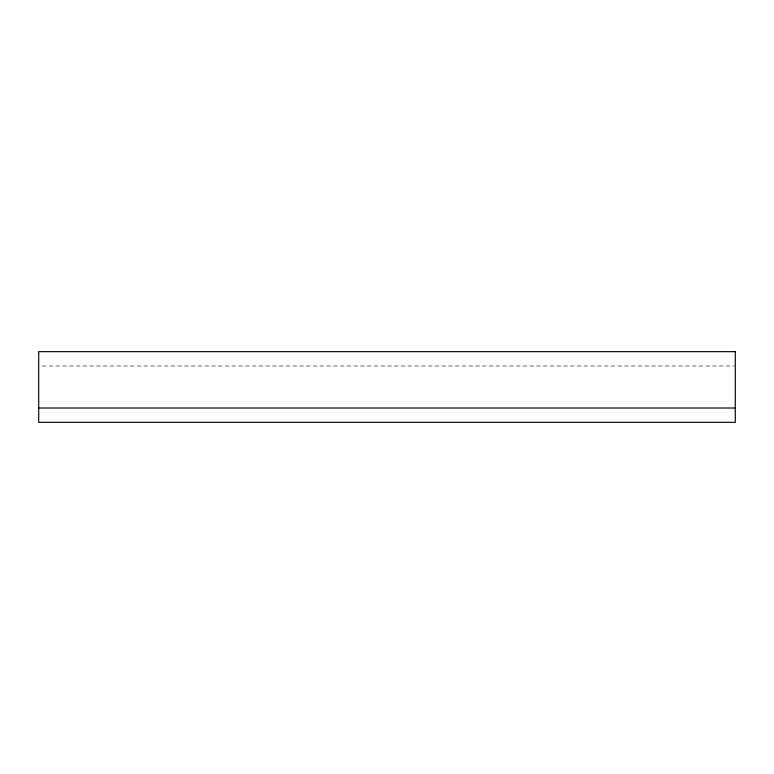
<?xml version="1.0" encoding="UTF-8"?>
<svg xmlns="http://www.w3.org/2000/svg" width="774" height="774" viewBox="0 0 774 774"><rect width="100%" height="100%" fill="white"/><g stroke="black" fill="none" stroke-linecap="round" stroke-linejoin="round"><path stroke-width="0.58" stroke-dasharray="3.87 2.9" d="M42.328 365.986L734.391 365.986"/><path stroke-width="1.16" d="M38.7 408.014L735.3 408.014M735.3 351.657L38.7 351.657L38.7 422.343L735.3 422.343L735.3 351.657"/></g></svg>
